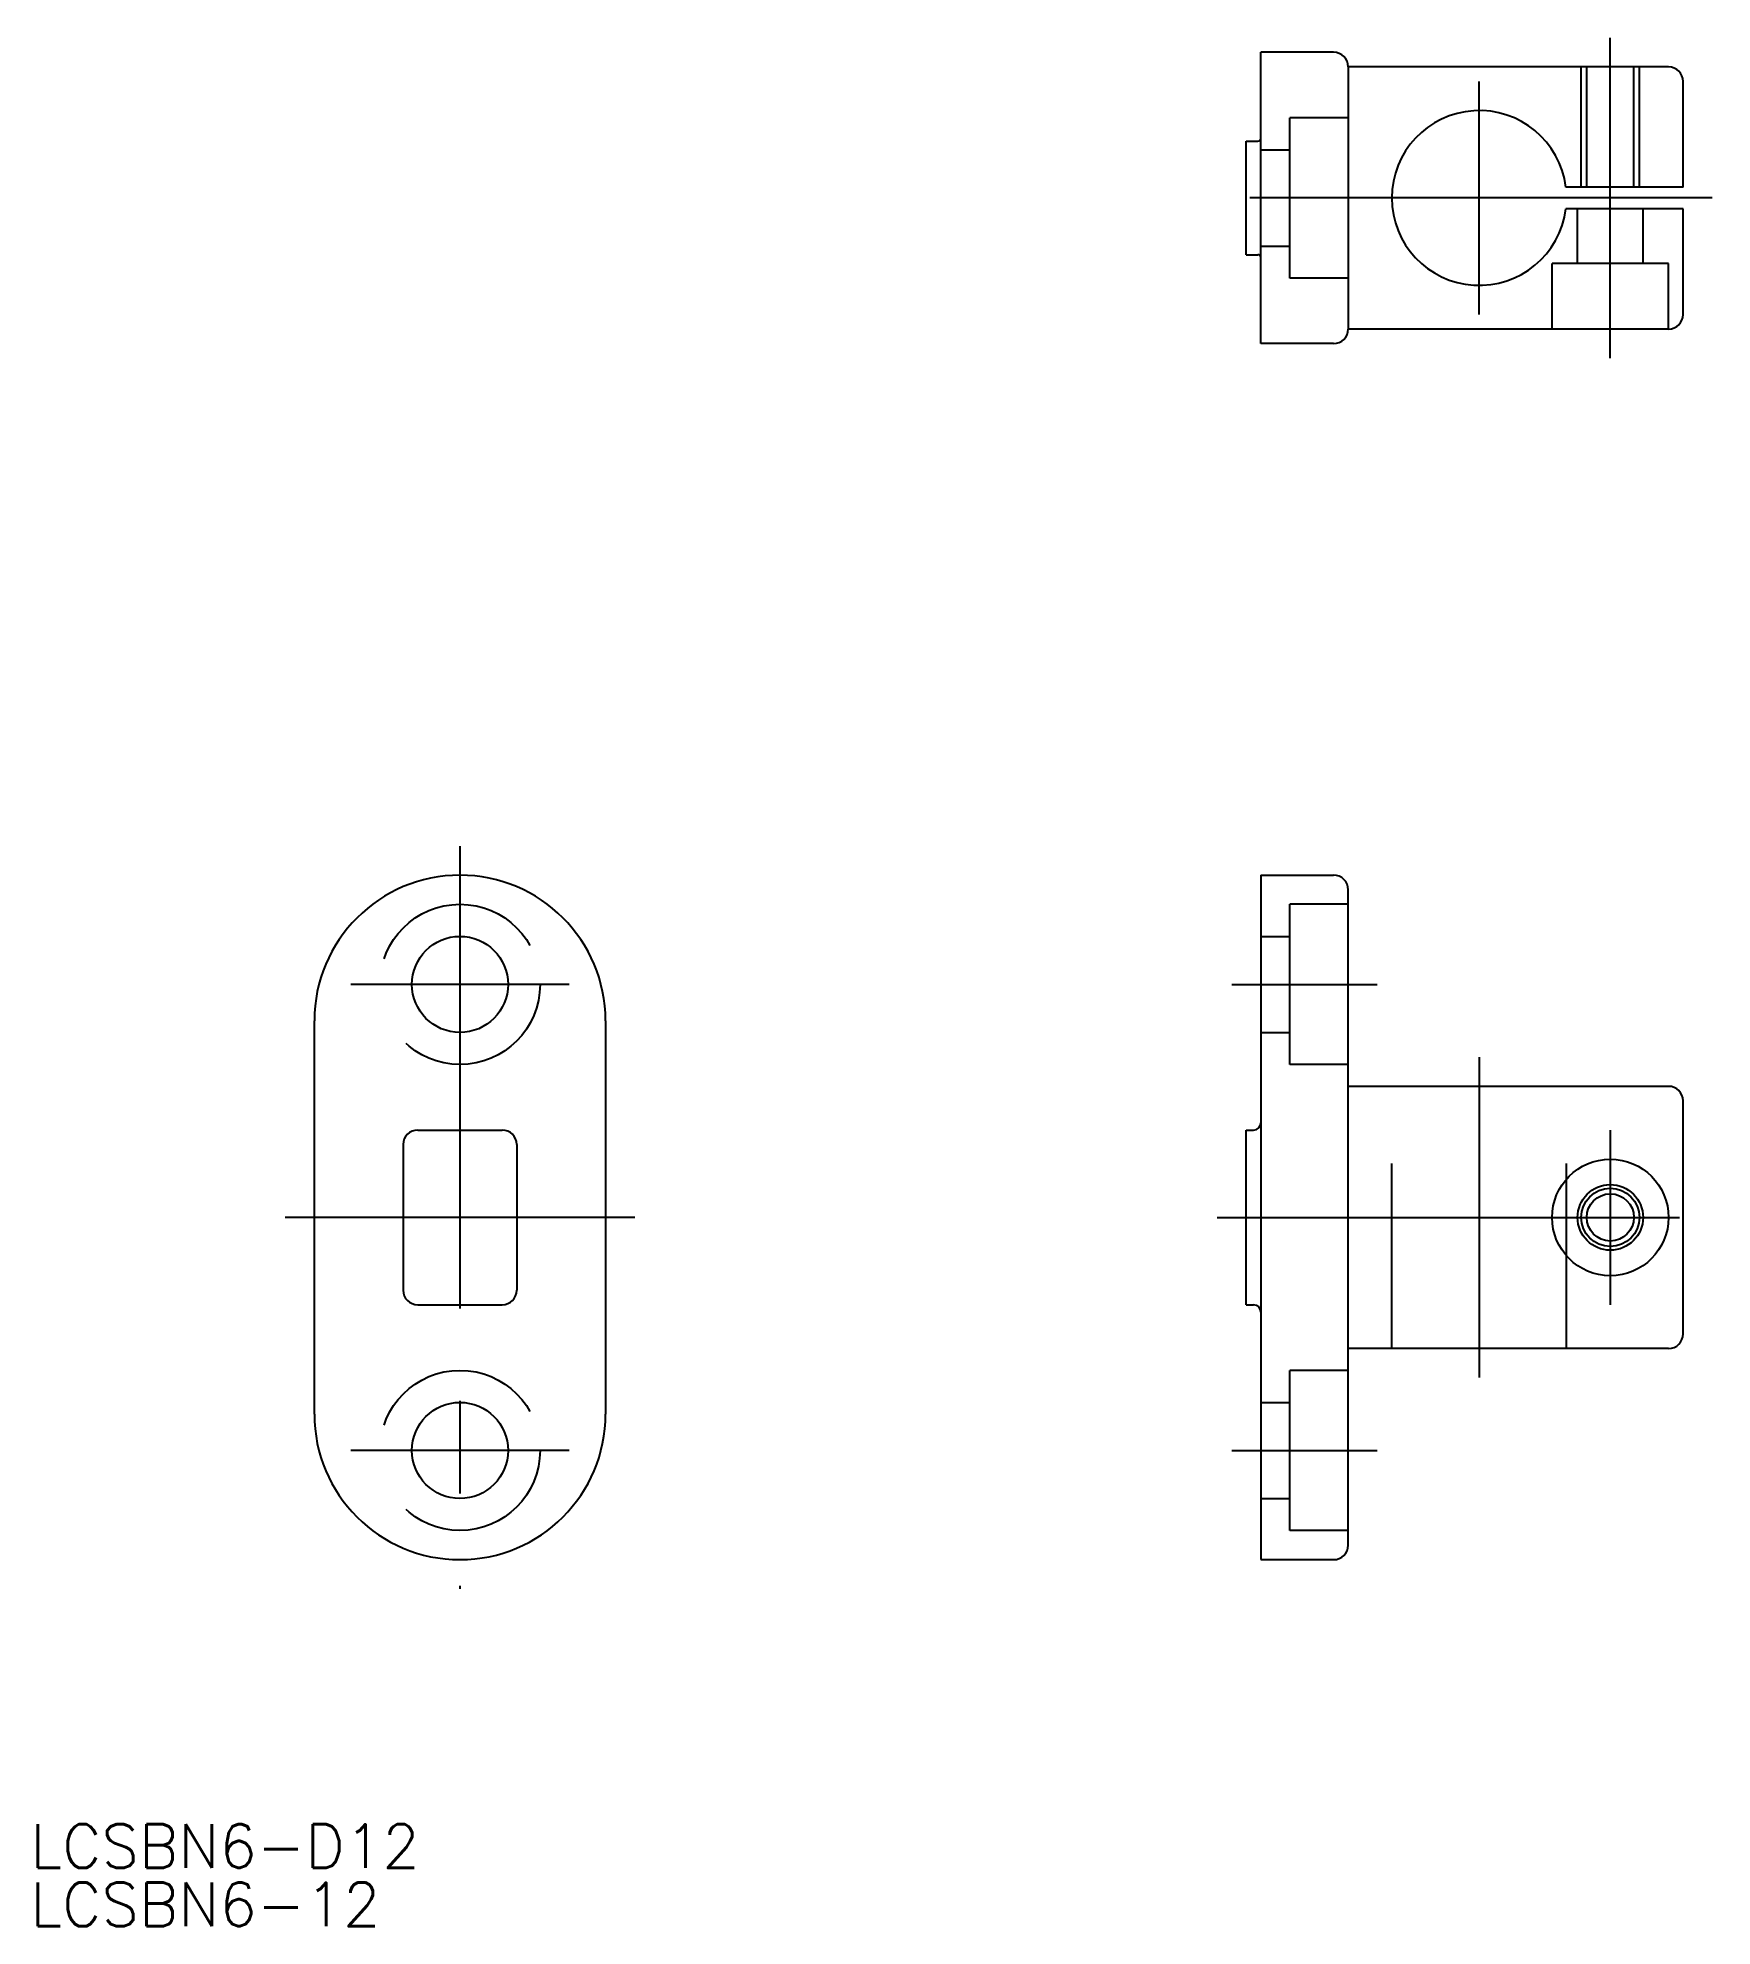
# Model space of a CAD drawing. Extents: x -99 to 16, y -49 to 81.
import ezdxf

# ---------------------------------------------------------------- set-up
doc = ezdxf.new("R2010")
doc.units = 0
doc.linetypes.add('CENTER', pattern=[50.8, 31.75, -6.35, 6.35, -6.35])
doc.linetypes.add('DASHED', pattern=[19.05, 12.7, -6.35])
doc.layers.get('0').update_dxf_attribs({"linetype": 'CONTINUOUS'})
doc.layers.add('CENTER', color=1, linetype='CENTER')
doc.styles.get("Standard").update_dxf_attribs({"font": 'txt.shx', "height": 3, "bigfont": 'bigfont.shx'})

msp = doc.modelspace()

# ---------------------------------------------------------------- linework, layer by layer
at = {"color": 7, "linetype": 'CONTINUOUS'}
for p, q in [((-15, 60), (-15, 80)), ((-10, 80), (-15, 80)), ((-9, 79), (-9, 61)), ((13, 79), (-9, 79)), ((14, 70.75), (14, 78)), ((-16, 66.1), (-16, 73.9)), ((-16, 73.9), (-15.2, 73.9)), ((14, 70.75), (5.953, 70.75)), ((14, 69.25), (5.953, 69.25)), ((14, 62), (14, 69.25)), ((-16, 66.1), (-15.2, 66.1)), ((13, 61), (-9, 61)), ((-10, 60), (-15, 60)), ((-15, 23.5), (-10, 23.5)), ((-15, 23.5), (-15, -23.5)), ((-9, -22.5), (-9, 22.5)), ((-80, -13.5), (-80, 13.5)), ((-60, 13.5), (-60, -13.5)), ((13, 9), (-9, 9)), ((14, -8), (14, 8)), ((-72.9, 6), (-67.1, 6)), ((-16, 6), (-15.5, 6)), ((-16, -6), (-16, 6)), ((-73.9, 5), (-73.9, -5)), ((-66.1, 5), (-66.1, -5)), ((-72.9, -6), (-67.1, -6)), ((-16, -6), (-15.5, -6)), ((13, -9), (-9, -9)), ((-15, -23.5), (-10, -23.5))]:
    msp.add_line(p, q, dxfattribs=at)
at = {"color": 3, "linetype": 'DASHED'}
for p, q in [((7, 70.75), (7, 79)), ((7.379, 70.75), (7.379, 79)), ((10.621, 70.75), (10.621, 79)), ((11, 70.75), (11, 79)), ((-9, 75.5), (-13, 75.5)), ((-13, 64.5), (-13, 75.5)), ((-15, 73.3), (-13, 73.3)), ((6.75, 65.5), (6.75, 69.25)), ((11.25, 65.5), (11.25, 69.25)), ((-15, 66.7), (-13, 66.7)), ((13, 65.5), (5, 65.5)), ((5, 61), (5, 65.5)), ((13, 61), (13, 65.5)), ((-9, 64.5), (-13, 64.5)), ((-9, 21.5), (-13, 21.5)), ((-13, 10.5), (-13, 21.5)), ((-15, 19.3), (-13, 19.3)), ((-15, 12.7), (-13, 12.7)), ((-9, 10.5), (-13, 10.5)), ((-6, -9), (-6, 9)), ((6, -9), (6, 9)), ((-13, -21.5), (-13, -10.5)), ((-9, -10.5), (-13, -10.5)), ((-15, -12.7), (-13, -12.7)), ((-15, -19.3), (-13, -19.3)), ((-9, -21.5), (-13, -21.5))]:
    msp.add_line(p, q, dxfattribs=at)
for centre in [(-70, 16), (-70, -16)]:
    msp.add_circle(centre, 5.5, dxfattribs=at)
at = {"color": 7, "linetype": 'CONTINUOUS'}
for centre, radius in [((-70, 16), 3.3), ((9, 0), 4), ((9, 0), 2.25), ((9, 0), 1.621), ((-70, -16), 3.3)]:
    msp.add_circle(centre, radius, dxfattribs=at)
at = {"color": 3, "linetype": 'CONTINUOUS'}
msp.add_circle((9, 0), 2, dxfattribs=at)
at = {"color": 7, "linetype": 'CONTINUOUS'}
for centre, radius, start, end in [((-10, 79), 1, 360, 90), ((13, 78), 1, 360, 90), ((0, 70), 6, 7.18076, 352.81924), ((-15.2, 74.1), 0.2, 270, 0), ((-15.2, 65.9), 0.2, 360, 90), ((-10, 61), 1, 270, 0), ((13, 62), 1, 270, 360), ((-70, 13.5), 10, 0, 180), ((-10, 22.5), 1, 360, 90), ((13, 8), 1, 360, 90), ((-15.5, 6.5), 0.5, 270, 0), ((-72.9, 5), 1, 90, 180), ((-67.1, 5), 1, 360, 90), ((-72.9, -5), 1, 180, 270), ((-67.1, -5), 1, 270, 0), ((-15.5, -6.5), 0.5, 0, 90), ((13, -8), 1, 270, 360), ((-70, -13.5), 10, 180, 0), ((-10, -22.5), 1, 270, 360)]:
    msp.add_arc(centre, radius, start, end, dxfattribs=at)
at = {"layer": 'CENTER', "color": 1, "linetype": 'CENTER'}
for p, q in [((9, 59), (9, 81)), ((0, 62), (0, 78)), ((16, 70), (-18, 70)), ((-70, 25.5), (-70, -25.5)), ((-62.5, 16), (-77.5, 16)), ((-17, 16), (-7, 16)), ((0, 11), (0, -11)), ((9, 6), (9, -6)), ((-58, 0), (-82, 0)), ((-18, 0), (16, 0)), ((-62.5, -16), (-77.5, -16)), ((-17, -16), (-7, -16))]:
    msp.add_line(p, q, dxfattribs=at)

# ---------------------------------------------------------------- texts
at = {"color": 7, "linetype": 'CONTINUOUS'}
for s, p in [('LCSBN6-D12', (-99.509, -44.67)), ('LCSBN6-12', (-99.509, -48.67))]:
    msp.add_text(s, height=3, dxfattribs=at).set_placement(p)

doc.saveas('drawing.dxf')
